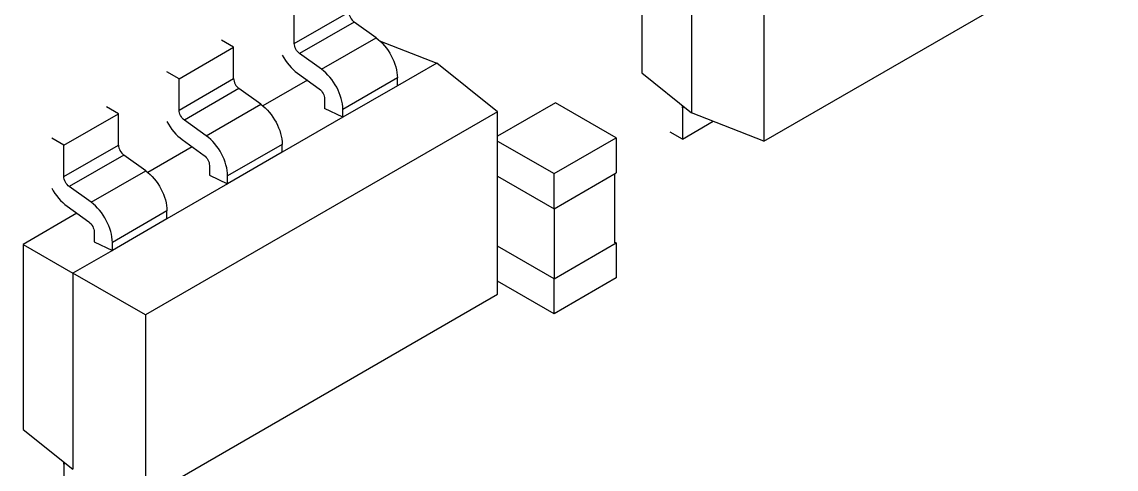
# Model space of a CAD drawing. Extents: x 0 to 11, y 0 to 8.5.
# Drawn here: x 8.6691 to 8.7528, y 5.9123 to 5.9465 of the extents above; entities that cross this region are included whole.
import ezdxf

# ---------------------------------------------------------------- set-up
doc = ezdxf.new("R2010")
doc.units = 0
doc.header["$LTSCALE"] = 0.5
doc.header["$MEASUREMENT"] = 0
doc.layers.add('TANGENT_LINES', color=7, linetype='CONTINUOUS')
doc.layers.add('VISIBLE', color=7, linetype='CONTINUOUS')

msp = doc.modelspace()

# ---------------------------------------------------------------- linework, layer by layer
at = {"layer": 'TANGENT_LINES'}
for p, q in [((8.689904322303523, 5.944875491052894), (8.694080149751475, 5.947286406124497)), ((8.69448758560061, 5.946519407542952), (8.690311758152658, 5.944108492471349)), ((8.691986425856303, 5.942904189509806), (8.696162253304255, 5.945315104581409)), ((8.681088686580068, 5.939785781457289), (8.685264514028022, 5.942196696528891)), ((8.697791996700794, 5.942247110255232), (8.69361616925284, 5.939836195183629)), ((8.685671949877156, 5.941429697947346), (8.681496122429204, 5.939018782875744)), ((8.683170790132849, 5.9378144799142), (8.6873466175808, 5.940225394985803)), ((8.719728830677806, 5.940032595001566), (8.71960170312716, 5.939959197876879)), ((8.672273050856615, 5.934696071861683), (8.676448878304567, 5.937106986933286)), ((8.688976360977339, 5.937157400659626), (8.684800533529387, 5.934746485588024)), ((8.676856314153701, 5.936339988351742), (8.67268048670575, 5.933929073280139)), ((8.674355154409394, 5.932724770318596), (8.678530981857346, 5.935135685390199)), ((8.680160725253884, 5.932067691064021), (8.675984897805932, 5.929656775992419)), ((8.672400180906589, 5.912761668865084), (8.672273053355942, 5.912688271740397))]:
    msp.add_line(p, q, dxfattribs=at)
at = {"layer": 'VISIBLE'}
for p, q in [((8.716487182429505, 5.956779458403114), (8.716487184037314, 5.942621918829998)), ((8.720297672267009, 5.954579471736728), (8.720297673970634, 5.939578221142811)), ((8.725847986702675, 5.937404949686639), (8.752793788980604, 5.952962115694574)), ((8.725847985116157, 5.951374997921814), (8.725847986702675, 5.937404949686639)), ((8.689904322303523, 5.944875491052894), (8.689904322032094, 5.947265564736819)), ((8.696162253304255, 5.945315104581409), (8.69448758560061, 5.946519407542952)), ((8.68108868630864, 5.942175855141214), (8.685264513756591, 5.944586770212816)), ((8.685264513756591, 5.944586770212816), (8.684336572279411, 5.94512251732738)), ((8.685264514028022, 5.942196696528891), (8.685264513756591, 5.944586770212816)), ((8.696437300695193, 5.945092646617834), (8.700807872148804, 5.943381312744259)), ((8.691986425856303, 5.942904189509806), (8.690311758152658, 5.944108492471349)), ((8.700807872148806, 5.943381312744261), (8.697791996769729, 5.94164009630366)), ((8.705465137622868, 5.939661237793262), (8.700807872148806, 5.943381312744261)), ((8.68108868630864, 5.942175855141214), (8.68016074483146, 5.942711602255777)), ((8.681088686580068, 5.939785781457289), (8.68108868630864, 5.942175855141214)), ((8.690903971662774, 5.942063267175575), (8.687506818839337, 5.940101920102534)), ((8.69014212321741, 5.942611134873149), (8.691816790921054, 5.941406831911607)), ((8.697791996769729, 5.94164009630366), (8.697791996700794, 5.942247110255232)), ((8.71648718403731, 5.942621918829992), (8.720297673970634, 5.939578221142811)), ((8.6873466175808, 5.940225394985803), (8.685671949877156, 5.941429697947346)), ((8.697791996769729, 5.94164009630366), (8.693616169321777, 5.939229181232057)), ((8.69222422677019, 5.940639833330061), (8.692224226855094, 5.939892200875022)), ((8.709886737345782, 5.940328704394824), (8.705465137836981, 5.937775892698587)), ((8.714526545621284, 5.937649910339196), (8.709886737345782, 5.940328704394824)), ((8.672273050585185, 5.937086145545608), (8.676448878033137, 5.939497060617211)), ((8.676448878033137, 5.939497060617211), (8.675520936555957, 5.940032807731774)), ((8.676448878304567, 5.937106986933286), (8.676448878033137, 5.939497060617211)), ((8.70546513762287, 5.939661237793266), (8.67851933534494, 5.924104071785331)), ((8.693616169321777, 5.939229181232057), (8.692224226855094, 5.939892200875024)), ((8.693616169321777, 5.939229181232057), (8.69361616925284, 5.939836195183629)), ((8.705465139209387, 5.925691189558092), (8.70546513762287, 5.939661237793266)), ((8.71960170312716, 5.939959197876879), (8.71960170339859, 5.937569124192954)), ((8.725847986702675, 5.937404949686641), (8.720297673970633, 5.939578221142808)), ((8.683170790132849, 5.9378144799142), (8.681496122429204, 5.939018782875744)), ((8.693616169321777, 5.939229181232057), (8.688976361046274, 5.936550386708054)), ((8.71960170339859, 5.937569124192954), (8.72195652815926, 5.938928682885751)), ((8.71960170339859, 5.937569124192954), (8.718673758879223, 5.938104873063925)), ((8.672273050585185, 5.937086145545608), (8.671345109108005, 5.937621892660172)), ((8.672273050856615, 5.934696071861683), (8.672273050585185, 5.937086145545608)), ((8.68208833593932, 5.93697355757997), (8.678691183115882, 5.935012210506929)), ((8.681326487493957, 5.937521425277544), (8.6830011551976, 5.936317122316002)), ((8.688976361046274, 5.936550386708054), (8.688976360977339, 5.937157400659626)), ((8.705465137877765, 5.937416775143895), (8.709793941180271, 5.934917539859548)), ((8.709793941180273, 5.934917539859548), (8.714526545621284, 5.937649910339196)), ((8.714526545621284, 5.937649910339196), (8.714526545851761, 5.934971115664802)), ((8.678530981857346, 5.935135685390199), (8.676856314153701, 5.936339988351742)), ((8.688976361046274, 5.936550386708054), (8.684800533598322, 5.934139471636453)), ((8.683408591046735, 5.935550123734457), (8.683408591131641, 5.934802491279418)), ((8.683408591131641, 5.934802491279418), (8.684800533598322, 5.934139471636453)), ((8.684800533598322, 5.934139471636453), (8.684800533529387, 5.934746485588024)), ((8.705465138181983, 5.934737980426926), (8.709793941410748, 5.932238745185153)), ((8.709793941410748, 5.932238745185153), (8.714526545851761, 5.934971115664802)), ((8.709793941410748, 5.932238745185153), (8.709793941180271, 5.934917539859548)), ((8.714433750147204, 5.929613526310691), (8.71443374969086, 5.934917539775705)), ((8.674355154409394, 5.932724770318596), (8.67268048670575, 5.933929073280139)), ((8.684800533598322, 5.934139471636453), (8.68016072532282, 5.931460677112449)), ((8.673272700215865, 5.931883847984365), (8.669158532658287, 5.929508532266631)), ((8.672510851770502, 5.932431715681939), (8.674185519474147, 5.931227412720396)), ((8.68016072532282, 5.931460677112449), (8.680160725253884, 5.932067691064021)), ((8.709793941415358, 5.932238745182492), (8.709793941871704, 5.926934731722799)), ((8.68016072532282, 5.931460677112449), (8.675984897874867, 5.929049762040847)), ((8.67459295532328, 5.930460414138851), (8.674592955408187, 5.929712781683813)), ((8.669158532658281, 5.929508532266635), (8.672969022495788, 5.927308545600247)), ((8.669158532658287, 5.929508532266631), (8.669158534266096, 5.915350992693515)), ((8.674592955408187, 5.929712781683813), (8.675984897874867, 5.929049762040847)), ((8.675984897874867, 5.929049762040847), (8.675984897805932, 5.929656775992419)), ((8.709793941871702, 5.926881155836364), (8.705465138790421, 5.929380390992987)), ((8.709793941871702, 5.926881155836364), (8.714526546312715, 5.929613526316014)), ((8.714433750142595, 5.929667102199788), (8.714526546312715, 5.929613526316014)), ((8.714526546312715, 5.929613526316014), (8.714526546543192, 5.926934731641619)), ((8.675984897874867, 5.929049762040847), (8.672969022495792, 5.927308545600245)), ((8.672969022495792, 5.927308545600245), (8.672969024199418, 5.912307295006329)), ((8.678519335344943, 5.924104071785329), (8.672969022495792, 5.927308545600245)), ((8.714526546543192, 5.926934731641619), (8.709793942102179, 5.92420236116197)), ((8.709793942102179, 5.92420236116197), (8.709793941871702, 5.926881155836364)), ((8.709793942102179, 5.92420236116197), (8.70546513909464, 5.926701596276017)), ((8.678519336931457, 5.910134023550158), (8.705465139209387, 5.925691189558092)), ((8.67851933534494, 5.924104071785331), (8.678519336931457, 5.910134023550158)), ((8.669158534266092, 5.91535099269351), (8.672969024199418, 5.912307295006329)), ((8.672273053355942, 5.912688271740397), (8.672273053627373, 5.910298198056472))]:
    msp.add_line(p, q, dxfattribs=at)
at = {"layer": 'VISIBLE', "extrusion": (0, 0, -1)}
for centre, major_axis, ratio, start_param, end_param in [((8.644176024074675, 5.9546219923321), (-0.0459317581077805, -0.07955613969913866), 0.5773502727292897, 0.4532256733149175, 3.141592653589793), ((8.695936073390593, 5.943318627783808), (-0.001312335945936383, 0.002273032562832178), 0.5773502727292942, 0.9075710707058664, 2.35619434986198), ((8.690368303131073, 5.94460761167075), (-0.0003280839864849838, 0.0005682581407082663), 0.5773502727295682, 4.049163724299021, 5.497787003449372), ((8.691760245942639, 5.940907712712205), (-0.0003280839864849838, 0.0005682581407082663), 0.5773502727295682, 0.9075710707018928, 2.356194349864555), ((8.687120437667136, 5.938228918188202), (-0.001312335945936383, 0.002273032562832178), 0.5773502727292942, 0.9075710707058664, 2.35619434986198), ((8.681552667407619, 5.939517902075145), (-0.0003280839864849838, 0.0005682581407082663), 0.5773502727295682, 4.049163724295454, 5.497787003452689), ((8.720065683954711, 5.939691318494735), (-0.0003280839864849838, 0.0005682581407082663), 0.5773502727295682, 5.497787003452689, 5.819997594370879), ((8.682944610219185, 5.9358180031166), (-0.0003280839864849838, 0.0005682581407082663), 0.5773502727295682, 0.9075710707092282, 2.356194349862896), ((8.672737031684164, 5.93442819247954), (-0.0003280839864849838, 0.0005682581407082663), 0.5773502727295682, 4.049163724291887, 5.497787003452689), ((8.678304801943684, 5.933139208592597), (-0.001312335945936383, 0.002273032562832178), 0.5773502727292942, 0.9075710707068084, 2.35619434986198), ((8.674128974495732, 5.930728293520995), (-0.0003280839864849838, 0.0005682581407082663), 0.5773502727295682, 0.9075710707016907, 2.356194349864555), ((8.672737034183493, 5.912420392358253), (-0.0003280839864849838, 0.0005682581407082663), 0.5773502727295682, 5.497787003452689, 5.819997594367853)]:
    msp.add_ellipse(centre, major_axis=major_axis, ratio=ratio, start_param=start_param, end_param=end_param, dxfattribs=at)
at = {"layer": 'VISIBLE'}
for centre, major_axis, ratio, start_param, end_param in [((8.694544130579025, 5.947018526742353), (0.0003280839864849838, -0.0005682581407082663), 0.5773502727295682, 3.926990957320005, 5.375614236473925), ((8.690368303131073, 5.94460761167075), (0.001312335945936383, -0.002273032562832178), 0.5773502727292942, 4.649741289919686, 5.375614236472776), ((8.691760245942639, 5.940907712712205), (0.001312335945936383, -0.002273032562832178), 0.5773502727292942, 0.7853983037278777, 2.234021582883927), ((8.68572849485557, 5.941928817146747), (0.0003280839864849838, -0.0005682581407082663), 0.5773502727295682, 3.926990957316689, 5.375614236473925), ((8.681552667407619, 5.939517902075145), (0.001312335945936383, -0.002273032562832178), 0.5773502727292942, 4.649741289919998, 5.375614236473718), ((8.682944610219185, 5.9358180031166), (0.001312335945936383, -0.002273032562832178), 0.5773502727292942, 0.7853983037278136, 2.234021582883927), ((8.676912859132118, 5.936839107551142), (0.0003280839864849838, -0.0005682581407082663), 0.5773502727295682, 3.926990957316689, 5.375614236470155), ((8.672737031684164, 5.93442819247954), (0.001312335945936383, -0.002273032562832178), 0.5773502727292942, 4.649741289919998, 5.375614236472827), ((8.674128974495732, 5.930728293520995), (0.001312335945936383, -0.002273032562832178), 0.5773502727292942, 0.7853983037278136, 2.234021582883977)]:
    msp.add_ellipse(centre, major_axis=major_axis, ratio=ratio, start_param=start_param, end_param=end_param, dxfattribs=at)

doc.saveas('drawing.dxf')
